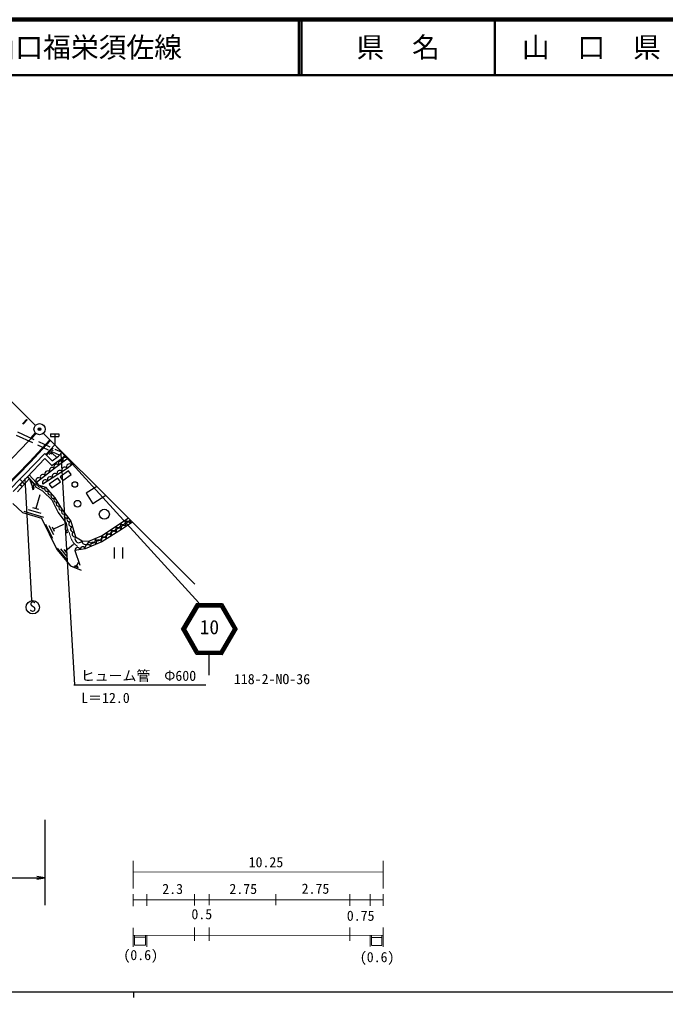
# Model space of a CAD drawing. Units: millimetres, scale not verified. Extents: x 40000 to 680000, y 20000 to 380000.
# Drawn here: x 247510 to 363711, y 204000 to 380000 of the extents above; entities that cross this region are included whole.
import ezdxf
from ezdxf.enums import TextEntityAlignment as Align

# ---------------------------------------------------------------- set-up
doc = ezdxf.new("R2010")
doc.units = ezdxf.units.MM
doc.header["$LTSCALE"] = 1000
doc.header["$PDMODE"] = 32
doc.header["$PDSIZE"] = 500
doc.linetypes.add('CHAIN', pattern=[18.5, 12, -1.5, 3.5, -1.5])
for name, color, linetype, lineweight in [('M-BGD', 7, 'Continuous', 25), ('M-BMK', 2, 'CHAIN', 13), ('M-BMK-SRVR', 3, 'Continuous', 25), ('M-STR-HTXT', 7, 'Continuous', 13), ('M-STR-STR3', 7, 'Continuous', 25), ('M-STR-STRC', 7, 'Continuous', 25), ('M-TTL', 2, 'Continuous', 140), ('M-TTL-BAND', 7, 'Continuous', 25), ('M-TTL-LINE', 7, 'Continuous', 50)]:
    doc.layers.add(name, color=color, linetype=linetype, lineweight=lineweight)
doc.layers.add('M-OTRS', color=6, linetype='Continuous')
doc.layers.add('M-TTL-TXT', color=7, linetype='Continuous')
doc.styles.add('ＭＳ ゴシック', font='')
doc.styles.get('ＭＳ ゴシック').set_extended_font_data('MS Gothic')

# ---------------------------------------------------------------- blocks, each defined once
blk = doc.blocks.new('open_arrow')
at = {"color": 0, "linetype": 'Continuous', "lineweight": -2}
blk.add_lwpolyline([(7.5, 1.25), (0, 0), (7.5, -1.25)], dxfattribs=at)

msp = doc.modelspace()

# ---------------------------------------------------------------- linework, layer by layer
at = {"layer": 'M-BGD'}
for p, q in [((248072, 307284), (248752, 308033)), ((248752, 308033), (248863, 307932)), ((248183, 307183), (248072, 307284)), ((248863, 307932), (248183, 307183)), ((249911, 303816), (246983, 305162)), ((250167, 304359), (247177, 305734)), ((249540, 304676), (250380, 305591)), ((249540, 304676), (249650, 304574)), ((249650, 304574), (250491, 305490)), ((253080, 305462), (253080, 304962)), ((253080, 305462), (254580, 305462)), ((253080, 304962), (254580, 304962)), ((253830, 305462), (253830, 303462)), ((254580, 305462), (254580, 304962)), ((252963, 304347), (249359, 300468)), ((253069, 304241), (249468, 300365)), ((252713, 302528), (250800, 303407)), ((252994, 303059), (250996, 303978)), ((252213, 301747), (253831, 303482)), ((252437, 301684), (253547, 302884)), ((248415, 298119), (252058, 301904)), ((248884, 297668), (252063, 300973)), ((252058, 301904), (253367, 300576)), ((252063, 300973), (253295, 299722)), ((252817, 301734), (253537, 302514)), ((253187, 301774), (253517, 302134)), ((254187, 301174), (253357, 301954)), ((253367, 300576), (254541, 301426)), ((254712, 301608), (253638, 302102)), ((256256, 301064), (253791, 299178)), ((255145, 302070), (253910, 302637)), ((255194, 302123), (254541, 301426)), ((255690, 301628), (255025, 300919)), ((249359, 300468), (244888, 295820)), ((249468, 300365), (244994, 295714)), ((256053, 299215), (251722, 296352)), ((253295, 299722), (254993, 300950)), ((255275, 300677), (254993, 300950)), ((257227, 300096), (256053, 299215)), ((247587, 297259), (248415, 298119)), ((248055, 296808), (248884, 297668)), ((248884, 297668), (249275, 297390)), ((248965, 297782), (250187, 296411)), ((249264, 298048), (250485, 296677)), ((253791, 299178), (250528, 296691)), ((254400, 297470), (252843, 296392)), ((254856, 296812), (254400, 297470)), ((256329, 298782), (254807, 297677)), ((254807, 297677), (255277, 297029)), ((255277, 297029), (256799, 298135)), ((256799, 298135), (256329, 298782)), ((245889, 295520), (247587, 297259)), ((246347, 295059), (248052, 296805)), ((249275, 297390), (247168, 294975)), ((247587, 297259), (248052, 296805)), ((247634, 296270), (248055, 296753)), ((247634, 296270), (248011, 295941)), ((248055, 296753), (248432, 296424)), ((249832, 295973), (249275, 297390)), ((249890, 295392), (249832, 295973)), ((250427, 295836), (250187, 296411)), ((251703, 295103), (250427, 295836)), ((250528, 296691), (250849, 296271)), ((250849, 296271), (252156, 295843)), ((252156, 295843), (253865, 293923)), ((252843, 296392), (253298, 295734)), ((253298, 295734), (254856, 296812)), ((261384, 295952), (259492, 294768)), ((251157, 294464), (250417, 291974)), ((253395, 293488), (251703, 295103)), ((253865, 293923), (255201, 291761)), ((259492, 294768), (260686, 292861)), ((263019, 294321), (260686, 292861)), ((246300, 292912), (248051, 291305)), ((254473, 291329), (253395, 293488)), ((248051, 291305), (251463, 290280)), ((251877, 290374), (248317, 291434)), ((251417, 291094), (249097, 291784)), ((250947, 291814), (249877, 292134)), ((255936, 289353), (254473, 291329)), ((255201, 291761), (256721, 289702)), ((251463, 290280), (254242, 284634)), ((253497, 286614), (252247, 289144)), ((253657, 287244), (252847, 288894)), ((255407, 289124), (253637, 288254)), ((256128, 288247), (255936, 289353)), ((256721, 289702), (257589, 286901)), ((262271, 287108), (267067, 290285)), ((267827, 289527), (265845, 288202)), ((253817, 287874), (253447, 288634)), ((255858, 287723), (256128, 288247)), ((257589, 286901), (258753, 286161)), ((259973, 286126), (262271, 287108)), ((265845, 288202), (262296, 286007)), ((257217, 285514), (255777, 284334)), ((258753, 286161), (259973, 286126)), ((262296, 286007), (259326, 284729)), ((254242, 284634), (256665, 281670)), ((255997, 282804), (254317, 284864)), ((256017, 283414), (254927, 284754)), ((256027, 284024), (255527, 284644)), ((259326, 284729), (257479, 284428)), ((257479, 284428), (258369, 281772)), ((264507, 284974), (264507, 282974)), ((266007, 284974), (266007, 282974)), ((256665, 281670), (258579, 280926)), ((258117, 281314), (257327, 281624)), ((258027, 281494), (257517, 281694)), ((257937, 281664), (257697, 281754)), ((258037, 282264), (257817, 281714))]:
    msp.add_line(p, q, dxfattribs=at)
for centre, radius in [((257461, 296326), 500), ((257925, 292861), 600), ((262761, 290962), 900)]:
    msp.add_circle(centre, radius, dxfattribs=at)
for centre, radius, start, end in [((255774, 300695), 499, 37.42062, 217.42062), ((253383, 298867), 513, 37.31832, 217.31832), ((254187, 299482), 499, 37.42062, 217.42062), ((254981, 300089), 499, 37.42062, 217.42062), ((255620, 298928), 519, 33.46425, 213.46425), ((256455, 299516), 503, 36.87675, 216.87675), ((257260, 300120), 503, 139.74774, 216.87675), ((250936, 297002), 513, 37.31832, 217.31832), ((251751, 297624), 513, 37.31832, 217.31832), ((252567, 298245), 513, 37.31832, 217.31832), ((253021, 297211), 519, 33.46425, 213.46425), ((253887, 297783), 519, 33.46425, 213.46425), ((254754, 298356), 519, 33.46425, 213.46425), ((249414, 297036), 381, 291.46419, 336.81111), ((249692, 296327), 381, 291.46419, 111.46419), ((249861, 295682), 292, 275.70859, 95.70859), ((250688, 296481), 264, 127.38819, 307.38819), ((251133, 296178), 312, 162.57014, 342.57014), ((251785, 295970), 372, 162.07208, 342.07208), ((252155, 296638), 519, 33.46425, 213.46425), ((252441, 295523), 428, 131.67678, 311.67678), ((253010, 294883), 428, 131.67678, 311.67678), ((253580, 294243), 428, 131.67678, 311.67678), ((254088, 293563), 424, 121.70496, 301.70496), ((254533, 292842), 424, 121.70496, 301.70496), ((254978, 292121), 424, 121.70496, 301.70496), ((255454, 291418), 427, 126.42851, 306.42851), ((255961, 290731), 427, 126.42851, 306.42851), ((256467, 290045), 427, 126.42851, 306.42851), ((256865, 289235), 489, 107.22925, 287.22925), ((257155, 288302), 489, 107.22925, 287.22925), ((264394, 288515), 509, 213.52187, 33.52187), ((265244, 289077), 509, 213.52187, 33.52187), ((266093, 289640), 509, 213.52187, 33.52187), ((266257, 288477), 495, 33.75671, 213.75671), ((266942, 290203), 509, 213.52187, 331.78405), ((267079, 289027), 495, 33.75671, 213.75671), ((267901, 289576), 495, 145.24387, 213.75671), ((255993, 287985), 295, 242.70369, 62.70369), ((257444, 287368), 489, 107.22925, 287.22925), ((258171, 286531), 690, 147.5375, 327.5375), ((261696, 286863), 625, 203.1353, 23.1353), ((262696, 287389), 509, 213.52187, 33.52187), ((263627, 286830), 522, 31.74243, 211.74243), ((263545, 287952), 509, 213.52187, 33.52187), ((264514, 287379), 522, 31.74243, 211.74243), ((265402, 287928), 522, 31.74243, 211.74243), ((258864, 284654), 468, 9.25681, 189.25681), ((259363, 286144), 610, 178.36345, 358.36345), ((259821, 284942), 539, 23.27397, 203.27397), ((260548, 286372), 625, 203.1353, 23.1353), ((260811, 285368), 539, 23.27397, 203.27397), ((261801, 285794), 539, 23.27397, 203.27397), ((262740, 286281), 522, 31.74243, 211.74243), ((257941, 284503), 468, 9.25681, 189.25681)]:
    msp.add_arc(centre, radius, start, end, dxfattribs=at)
at = {"layer": 'M-BGD', "lineweight": 13}
msp.add_open_spline([(256410, 287752), (256609, 287033), (256808, 286314), (257264, 285777), (257451, 285558), (257680, 285369), (257910, 285179)], degree=3, knots=[0, 0, 0, 0, 1, 1, 1, 2, 2, 2, 2], dxfattribs=at)
at = {"layer": 'M-BMK'}
msp.add_line((243013, 297772), (250460, 305516), dxfattribs=at)
at = {"layer": 'M-BMK-SRVR'}
for p, q in [((226974, 330259), (250347, 306955)), ((251778, 305529), (279027, 278360))]:
    msp.add_line(p, q, dxfattribs=at)
msp.add_circle((251107, 306279), 1000, dxfattribs=at)
at = {"layer": 'M-OTRS'}
msp.add_point((251109, 306265), dxfattribs=at)
at = {"layer": 'M-STR-HTXT'}
for p, q in [((267925, 228572), (267927, 223614)), ((312914, 228588), (312916, 223632)), ((267926, 226570), (312914, 226588)), ((267927, 222560), (267928, 220443)), ((270427, 222584), (270428, 220493)), ((278999, 222597), (279000, 220577)), ((281648, 222598), (281648, 220578)), ((293591, 222603), (293592, 220582)), ((306916, 222585), (306917, 220508)), ((310602, 222600), (310603, 220509)), ((312916, 222578), (312917, 220461)), ((267928, 221570), (312916, 221588)), ((267930, 216554), (267931, 213110)), ((279002, 216569), (279003, 214174)), ((281650, 216570), (281651, 214176)), ((306918, 216570), (306919, 214183)), ((312918, 216572), (312920, 213128)), ((267930, 215168), (312919, 215186)), ((268165, 215168), (268165, 213425)), ((268165, 214830), (270169, 214830)), ((270169, 215169), (270170, 213398)), ((270430, 215169), (270431, 213117)), ((310605, 215185), (310606, 213146)), ((310833, 215185), (310834, 213386)), ((310833, 214778), (312684, 214779)), ((312684, 215185), (312685, 213370)), ((268165, 213390), (270170, 213391)), ((310834, 213339), (312685, 213340))]:
    msp.add_line(p, q, dxfattribs=at)
at = {"layer": 'M-STR-STR3'}
for p, q in [((254939, 301850), (257382, 260253)), ((257301, 260253), (281037, 260260)), ((252058, 235971), (252058, 220634)), ((84100, 225483), (252058, 225514))]:
    msp.add_line(p, q, dxfattribs=at)
at = {"layer": 'M-STR-STRC'}
for p, q in [((279789, 275034), (253869, 303444)), ((249738, 275414), (248546, 297423)), ((279348, 274919), (276663, 270336)), ((279434, 274769), (276836, 270335)), ((279519, 274618), (277009, 270334)), ((279348, 274919), (284041, 274889)), ((279434, 274769), (283953, 274740)), ((279519, 274618), (283866, 274590)), ((283866, 274590), (286321, 270275)), ((283953, 274740), (286494, 270274)), ((284041, 274889), (286667, 270272)), ((279605, 274468), (277183, 270333)), ((279691, 274317), (277356, 270332)), ((279605, 274468), (283778, 274441)), ((279691, 274317), (283691, 274291)), ((283691, 274291), (285974, 270277)), ((283778, 274441), (286148, 270276)), ((279290, 265719), (276663, 270336)), ((279377, 265869), (276836, 270335)), ((279465, 266018), (277009, 270334)), ((279552, 266168), (277183, 270333)), ((279640, 266317), (277356, 270332)), ((283640, 266292), (285974, 270277)), ((283725, 266141), (286148, 270276)), ((283811, 265991), (286321, 270275)), ((283897, 265840), (286494, 270274)), ((283982, 265689), (286667, 270272)), ((283897, 265840), (279377, 265869)), ((283811, 265991), (279465, 266018)), ((283725, 266141), (279552, 266168)), ((283640, 266292), (279640, 266317)), ((283982, 265689), (279290, 265719)), ((281587, 265705), (281563, 262005))]:
    msp.add_line(p, q, dxfattribs=at)
msp.add_circle((249885, 274223), 1200, dxfattribs=at)
at = {"layer": 'M-TTL'}
msp.add_line((680000, 380000), (40000, 380000), dxfattribs=at)
at = {"layer": 'M-TTL-BAND'}
for p, q in [((40000, 205000), (579000, 205000)), ((268000, 205000), (268000, 204000))]:
    msp.add_line(p, q, dxfattribs=at)
at = {"layer": 'M-TTL-LINE'}
for p, q in [((297750, 380000), (297750, 370000)), ((298250, 380000), (298250, 370000)), ((333000, 380000), (333000, 370000)), ((40000, 370000), (680000, 370000))]:
    msp.add_line(p, q, dxfattribs=at)

# ---------------------------------------------------------------- block references
at = {"layer": 'M-STR-STR3', "xscale": 193, "yscale": 193, "rotation": 180}
msp.add_blockref('open_arrow', (252058, 225514), dxfattribs=at)

# ---------------------------------------------------------------- texts
at = {"layer": 'M-STR-HTXT', "style": 'ＭＳ ゴシック'}
for s, p in [('10.25', (288722, 226883)), ('2.3', (273181, 222065)), ('2.75', (285259, 222065)), ('2.75', (298253, 222113)), ('0.5', (278428, 217528)), ('0.75', (306381, 217246)), ('(0.6)', (266188, 210174)), ('(0.6)', (308725, 209800))]:
    msp.add_text(s, height=1833, dxfattribs=at).set_placement(p, align=Align.BOTTOM_LEFT)
at = {"layer": 'M-STR-STR3', "style": 'ＭＳ ゴシック'}
for s, p in [('ヒューム管\u3000Φ600', (258536, 260434)), ('L＝12.0', (258598, 256449))]:
    msp.add_text(s, height=1833, dxfattribs=at).set_placement(p, align=Align.BOTTOM_LEFT)
at = {"layer": 'M-STR-STRC', "style": 'ＭＳ ゴシック'}
for s, p in [('S', (249253, 272874)), ('118-2-NO-36', (286070, 259834))]:
    msp.add_text(s, height=1833, dxfattribs=at).set_placement(p, align=Align.BOTTOM_LEFT)
msp.add_text('10', height=2566, rotation=359.635, dxfattribs=at).set_placement((279904, 268615), align=Align.BOTTOM_LEFT)
at = {"layer": 'M-TTL-TXT', "style": 'ＭＳ ゴシック'}
msp.add_text('主要地方道山口福栄須佐線', height=3666, dxfattribs=at).set_placement((216734, 375000), align=Align.MIDDLE_LEFT)
for s, p in [('県\u3000名', (315625, 375000)), ('山\u3000口\u3000県', (350375, 375000))]:
    msp.add_text(s, height=3666, dxfattribs=at).set_placement(p, align=Align.MIDDLE_CENTER)

doc.saveas('drawing.dxf')
